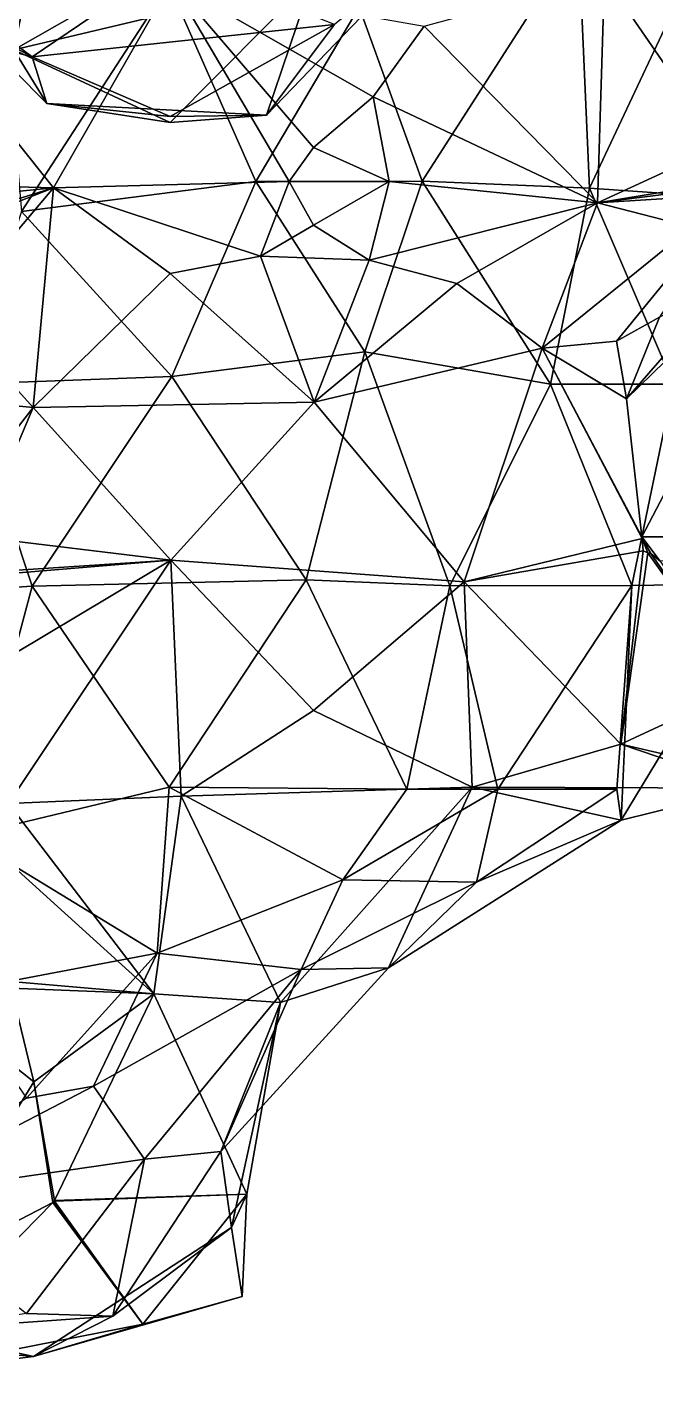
# Model space of a CAD drawing. Extents: x 290034 to 295698, y 4553723 to 4561693.
# Drawn here: x 294279.8 to 294335, y 4558997.9 to 4559116.5 of the extents above; entities that cross this region are included whole.
import ezdxf

# ---------------------------------------------------------------- set-up
doc = ezdxf.new("R2010")
doc.units = 0
doc.layers.add('Au_ppm_Pref_-_0_2', color=7, linetype='CONTINUOUS')

msp = doc.modelspace()

# ---------------------------------------------------------------- linework, layer by layer
at = {"layer": 'Au_ppm_Pref_-_0_2'}
for points in [[(294282.78, 4559134.12, 1885.8), (294278.64, 4559114.5, 1883.39), (294271.6, 4559138, 1882.11)], [(294282.78, 4559134.12, 1885.8), (294291.51, 4559121.87, 1887.92), (294278.64, 4559114.5, 1883.39)], [(294314.51, 4559102.94, 1894.99), (294328.25, 4559124.38, 1896.76), (294308.99, 4559118.25, 1892.97)], [(294329.21, 4559102.32, 1900.99), (294328.25, 4559124.38, 1896.76), (294314.51, 4559102.94, 1894.99)], [(294329.21, 4559102.32, 1900.99), (294339.1, 4559123.35, 1901.15), (294328.25, 4559124.38, 1896.76)], [(294314.45, 4559122.95, 1875.67), (294306.82, 4559116.73, 1870.68), (294300.83, 4559108.76, 1876.83)], [(294300.83, 4559108.76, 1876.83), (294304.89, 4559120.75, 1883.06), (294314.45, 4559122.95, 1875.67)], [(294339.36, 4559101.63, 1907.45), (294339.1, 4559123.35, 1901.15), (294329.21, 4559102.32, 1900.99)], [(294269.98, 4559121.47, 1876.78), (294280.26, 4559113.88, 1870.23), (294255.13, 4559120.44, 1871.59)], [(294266.54, 4559121.19, 1865.45), (294280.26, 4559113.88, 1870.23), (294292.73, 4559122.34, 1865.83)], [(294269.98, 4559121.47, 1876.78), (294278.64, 4559114.5, 1883.39), (294281.54, 4559109.77, 1875.38)], [(294269.98, 4559121.47, 1876.78), (294281.54, 4559109.77, 1875.38), (294280.26, 4559113.88, 1870.23)], [(294292.26, 4559120.25, 1889.52), (294277.43, 4559122.3, 1892.82), (294279.32, 4559100.27, 1891.27)], [(294291.51, 4559121.87, 1887.92), (294304.89, 4559120.75, 1883.06), (294278.64, 4559114.5, 1883.39)], [(294280.26, 4559113.88, 1870.23), (294306.82, 4559116.73, 1870.68), (294292.73, 4559122.34, 1865.83)], [(294342.76, 4559103.15, 1918.32), (294330.54, 4559120.92, 1917.25), (294348.06, 4559122.52, 1912.48)], [(294267.13, 4559121.21, 1912.57), (294282.12, 4559102.35, 1914.28), (294254.55, 4559103.09, 1915.08)], [(294266.54, 4559121.19, 1865.45), (294255.13, 4559120.44, 1871.59), (294280.26, 4559113.88, 1870.23)], [(294267.13, 4559121.21, 1912.57), (294292.48, 4559120.51, 1913.36), (294282.12, 4559102.35, 1914.28)], [(294278.64, 4559114.5, 1883.39), (294304.89, 4559120.75, 1883.06), (294292.36, 4559108.11, 1881.04)], [(294292.48, 4559120.51, 1913.36), (294302.84, 4559102.92, 1911.47), (294282.12, 4559102.35, 1914.28)], [(294292.36, 4559108.11, 1881.04), (294304.89, 4559120.75, 1883.06), (294300.83, 4559108.76, 1876.83)], [(294310.21, 4559110.35, 1912.46), (294292.48, 4559120.51, 1913.36), (294314.69, 4559116.58, 1915.2)], [(294292.48, 4559120.51, 1913.36), (294304.96, 4559105.9, 1911.47), (294302.84, 4559102.92, 1911.47)], [(294292.48, 4559120.51, 1913.36), (294310.21, 4559110.35, 1912.46), (294304.96, 4559105.9, 1911.47)], [(294329.93, 4559101.05, 1912.07), (294314.69, 4559116.58, 1915.2), (294330.54, 4559120.92, 1917.25)], [(294329.93, 4559101.05, 1912.07), (294330.54, 4559120.92, 1917.25), (294342.76, 4559103.15, 1918.32)], [(294292.26, 4559120.25, 1889.52), (294279.32, 4559100.27, 1891.27), (294299.9, 4559102.92, 1891.09)], [(294299.9, 4559102.92, 1891.09), (294308.99, 4559118.25, 1892.97), (294292.26, 4559120.25, 1889.52)], [(294314.51, 4559102.94, 1894.99), (294308.99, 4559118.25, 1892.97), (294299.9, 4559102.92, 1891.09)], [(294306.82, 4559116.73, 1870.68), (294280.26, 4559113.88, 1870.23), (294292.36, 4559108.63, 1872.79)], [(294300.83, 4559108.76, 1876.83), (294306.82, 4559116.73, 1870.68), (294292.36, 4559108.63, 1872.79)], [(294310.21, 4559110.35, 1912.46), (294314.69, 4559116.58, 1915.2), (294329.93, 4559101.05, 1912.07)], [(294281.54, 4559109.77, 1875.38), (294278.64, 4559114.5, 1883.39), (294292.36, 4559108.11, 1881.04)], [(294292.36, 4559108.63, 1872.79), (294280.26, 4559113.88, 1870.23), (294281.54, 4559109.77, 1875.38)], [(294292.36, 4559108.11, 1881.04), (294300.83, 4559108.76, 1876.83), (294281.54, 4559109.77, 1875.38)], [(294281.54, 4559109.77, 1875.38), (294300.83, 4559108.76, 1876.83), (294292.36, 4559108.63, 1872.79)], [(294310.21, 4559110.35, 1912.46), (294311.63, 4559102.92, 1909.32), (294304.96, 4559105.9, 1911.47)], [(294311.63, 4559102.92, 1909.32), (294310.21, 4559110.35, 1912.46), (294329.93, 4559101.05, 1912.07)], [(294329.93, 4559101.05, 1912.07), (294342.76, 4559103.15, 1918.32), (294350.12, 4559110.32, 1912.46)], [(294329.93, 4559101.05, 1912.07), (294350.12, 4559110.32, 1912.46), (294339.36, 4559101.63, 1907.45)], [(294304.96, 4559105.9, 1911.47), (294311.63, 4559102.92, 1909.32), (294302.84, 4559102.92, 1911.47)], [(294282.12, 4559102.35, 1914.28), (294261.15, 4559100.28, 1915.91), (294254.55, 4559103.09, 1915.08)], [(294279.32, 4559100.27, 1891.27), (294292.51, 4559085.75, 1890.81), (294299.9, 4559102.92, 1891.09)], [(294282.12, 4559102.35, 1914.28), (294302.84, 4559102.92, 1911.47), (294300.32, 4559096.36, 1912.46)], [(294309.49, 4559087.93, 1893.01), (294299.9, 4559102.92, 1891.09), (294292.51, 4559085.75, 1890.81)], [(294314.51, 4559102.94, 1894.99), (294299.9, 4559102.92, 1891.09), (294309.49, 4559087.93, 1893.01)], [(294300.32, 4559096.36, 1912.46), (294302.84, 4559102.92, 1911.47), (294304.96, 4559099.08, 1911.18)], [(294311.63, 4559102.92, 1909.32), (294304.96, 4559099.08, 1911.18), (294302.84, 4559102.92, 1911.47)], [(294309.86, 4559095.99, 1912.46), (294304.96, 4559099.08, 1911.18), (294311.63, 4559102.92, 1909.32)], [(294309.49, 4559087.93, 1893.01), (294325.79, 4559085.1, 1896.7), (294314.51, 4559102.94, 1894.99)], [(294329.93, 4559101.05, 1912.07), (294309.86, 4559095.99, 1912.46), (294311.63, 4559102.92, 1909.32)], [(294325.79, 4559085.1, 1896.7), (294329.21, 4559102.32, 1900.99), (294314.51, 4559102.94, 1894.99)], [(294325.06, 4559088.26, 1919.7), (294342.88, 4559102.69, 1918.47), (294331.61, 4559088.88, 1923.03)], [(294329.93, 4559101.05, 1912.07), (294342.88, 4559102.69, 1918.47), (294325.06, 4559088.26, 1919.7)], [(294329.93, 4559101.05, 1912.07), (294352.56, 4559095.2, 1913.72), (294342.88, 4559102.69, 1918.47)], [(294331.61, 4559088.88, 1923.03), (294342.88, 4559102.69, 1918.47), (294335.37, 4559090.98, 1923.54)], [(294282.12, 4559102.35, 1914.28), (294269.49, 4559098.44, 1916.3), (294261.15, 4559100.28, 1915.91)], [(294270, 4559097.61, 1916.31), (294269.49, 4559098.44, 1916.3), (294282.12, 4559102.35, 1914.28)], [(294272.85, 4559091.37, 1916.55), (294270, 4559097.61, 1916.31), (294282.12, 4559102.35, 1914.28)], [(294280.33, 4559083.04, 1916.39), (294272.85, 4559091.37, 1916.55), (294282.12, 4559102.35, 1914.28)], [(294280.33, 4559083.04, 1916.39), (294282.12, 4559102.35, 1914.28), (294292.36, 4559094.81, 1915.7)], [(294292.36, 4559094.81, 1915.7), (294282.12, 4559102.35, 1914.28), (294300.32, 4559096.36, 1912.46)], [(294325.79, 4559085.1, 1896.7), (294336.59, 4559085.1, 1901.9), (294329.21, 4559102.32, 1900.99)], [(294339.36, 4559101.63, 1907.45), (294329.21, 4559102.32, 1900.99), (294336.59, 4559085.1, 1901.9)], [(294352.56, 4559095.2, 1913.72), (294329.93, 4559101.05, 1912.07), (294339.36, 4559101.63, 1907.45)], [(294279.32, 4559100.27, 1891.27), (294274.33, 4559085.1, 1892.09), (294292.51, 4559085.75, 1890.81)], [(294309.86, 4559095.99, 1912.46), (294329.93, 4559101.05, 1912.07), (294317.56, 4559093.93, 1915.41)], [(294325.06, 4559088.26, 1919.7), (294317.56, 4559093.93, 1915.41), (294329.93, 4559101.05, 1912.07)], [(294309.86, 4559095.99, 1912.46), (294300.32, 4559096.36, 1912.46), (294304.96, 4559099.08, 1911.18)], [(294348.19, 4559099.14, 1925.27), (294333.82, 4559071.65, 1923.02), (294332.47, 4559083.81, 1923.13)], [(294348.19, 4559099.14, 1925.27), (294332.47, 4559083.81, 1923.13), (294341.91, 4559094.64, 1924.42)], [(294333.82, 4559071.65, 1923.02), (294348.19, 4559099.14, 1925.27), (294368.25, 4559071.65, 1926.97)], [(294300.32, 4559096.36, 1912.46), (294305.04, 4559083.51, 1916.65), (294292.36, 4559094.81, 1915.7)], [(294300.32, 4559096.36, 1912.46), (294309.86, 4559095.99, 1912.46), (294305.04, 4559083.51, 1916.65)], [(294309.86, 4559095.99, 1912.46), (294317.56, 4559093.93, 1915.41), (294305.04, 4559083.51, 1916.65)], [(294280.33, 4559083.04, 1916.39), (294292.36, 4559094.81, 1915.7), (294305.04, 4559083.51, 1916.65)], [(294341.91, 4559094.64, 1924.42), (294332.47, 4559083.81, 1923.13), (294335.37, 4559090.98, 1923.54)], [(294305.04, 4559083.51, 1916.65), (294317.56, 4559093.93, 1915.41), (294325.06, 4559088.26, 1919.7)], [(294272.85, 4559091.37, 1916.55), (294280.33, 4559083.04, 1916.39), (294272.36, 4559083.8, 1916.4)], [(294335.37, 4559090.98, 1923.54), (294332.47, 4559083.81, 1923.13), (294331.61, 4559088.88, 1923.03)], [(294332.47, 4559083.81, 1923.13), (294325.06, 4559088.26, 1919.7), (294331.61, 4559088.88, 1923.03)], [(294309.49, 4559087.93, 1893.01), (294292.51, 4559085.75, 1890.81), (294304.32, 4559067.88, 1890.33)], [(294316.96, 4559067.34, 1895.35), (294309.49, 4559087.93, 1893.01), (294304.32, 4559067.88, 1890.33)], [(294318.22, 4559067.7, 1918.28), (294305.04, 4559083.51, 1916.65), (294325.06, 4559088.26, 1919.7)], [(294325.79, 4559085.1, 1896.7), (294309.49, 4559087.93, 1893.01), (294316.96, 4559067.34, 1895.35)], [(294318.22, 4559067.7, 1918.28), (294325.06, 4559088.26, 1919.7), (294333.86, 4559071.52, 1923.04)], [(294333.86, 4559071.52, 1923.04), (294325.06, 4559088.26, 1919.7), (294333.82, 4559071.65, 1923.02)], [(294333.82, 4559071.65, 1923.02), (294325.06, 4559088.26, 1919.7), (294332.47, 4559083.81, 1923.13)], [(294268.7, 4559066.6, 1895.48), (294280.25, 4559067.31, 1890.03), (294274.33, 4559085.1, 1892.09)], [(294292.51, 4559085.75, 1890.81), (294274.33, 4559085.1, 1892.09), (294280.25, 4559067.31, 1890.03)], [(294280.25, 4559067.31, 1890.03), (294304.32, 4559067.88, 1890.33), (294292.51, 4559085.75, 1890.81)], [(294332.95, 4559067.37, 1899.86), (294325.79, 4559085.1, 1896.7), (294316.96, 4559067.34, 1895.35)], [(294325.79, 4559085.1, 1896.7), (294332.95, 4559067.37, 1899.86), (294336.59, 4559085.1, 1901.9)], [(294344.6, 4559067.55, 1906.54), (294336.59, 4559085.1, 1901.9), (294332.95, 4559067.37, 1899.86)], [(294280.33, 4559083.04, 1916.39), (294274.8, 4559075.91, 1916.57), (294272.36, 4559083.8, 1916.4)], [(294275.51, 4559071.65, 1916.6), (294274.8, 4559075.91, 1916.57), (294280.33, 4559083.04, 1916.39)], [(294275.51, 4559071.65, 1916.6), (294280.33, 4559083.04, 1916.39), (294292.44, 4559069.61, 1916.26)], [(294280.33, 4559083.04, 1916.39), (294305.04, 4559083.51, 1916.65), (294292.44, 4559069.61, 1916.26)], [(294318.22, 4559067.7, 1918.28), (294292.44, 4559069.61, 1916.26), (294305.04, 4559083.51, 1916.65)], [(294274.47, 4559068.44, 1916.65), (294275.51, 4559071.65, 1916.6), (294292.44, 4559069.61, 1916.26)], [(294333.95, 4559070.44, 1923.1), (294318.22, 4559067.7, 1918.28), (294333.86, 4559071.52, 1923.04)], [(294333.82, 4559071.65, 1923.02), (294334.6, 4559070.21, 1923.19), (294333.86, 4559071.52, 1923.04)], [(294333.82, 4559071.65, 1923.02), (294335.42, 4559069.51, 1923.32), (294334.6, 4559070.21, 1923.19)], [(294333.82, 4559071.65, 1923.02), (294368.25, 4559071.65, 1926.97), (294335.42, 4559069.51, 1923.32)], [(294333.86, 4559071.52, 1923.04), (294334.35, 4559070.26, 1923.16), (294333.95, 4559070.44, 1923.1)], [(294333.86, 4559071.52, 1923.04), (294334.6, 4559070.21, 1923.19), (294334.35, 4559070.26, 1923.16)], [(294273.4, 4559058.22, 1917.18), (294274.47, 4559068.11, 1916.67), (294292.44, 4559069.61, 1916.26)], [(294273.4, 4559058.22, 1917.18), (294292.44, 4559069.61, 1916.26), (294278.16, 4559048.2, 1917.59)], [(294292.44, 4559069.61, 1916.26), (294274.47, 4559068.11, 1916.67), (294274.47, 4559068.44, 1916.65)], [(294278.16, 4559048.2, 1917.59), (294292.44, 4559069.61, 1916.26), (294293.33, 4559048.86, 1913.66)], [(294318.22, 4559067.7, 1918.28), (294304.96, 4559056.39, 1916.09), (294292.44, 4559069.61, 1916.26)], [(294292.44, 4559069.61, 1916.26), (294304.96, 4559056.39, 1916.09), (294293.33, 4559048.86, 1913.66)], [(294331.99, 4559053.43, 1917.94), (294318.22, 4559067.7, 1918.28), (294333.95, 4559070.44, 1923.1)], [(294334.35, 4559070.26, 1923.16), (294331.99, 4559053.43, 1917.94), (294333.95, 4559070.44, 1923.1)], [(294331.99, 4559053.43, 1917.94), (294334.35, 4559070.26, 1923.16), (294342.76, 4559058.44, 1921.35)], [(294334.35, 4559070.26, 1923.16), (294334.6, 4559070.21, 1923.19), (294342.76, 4559058.44, 1921.35)], [(294334.6, 4559070.21, 1923.19), (294335.42, 4559069.51, 1923.32), (294342.76, 4559058.44, 1921.35)], [(294268.7, 4559066.6, 1895.48), (294274.36, 4559045.32, 1893.2), (294280.25, 4559067.31, 1890.03)], [(294292.29, 4559049.65, 1889.07), (294280.25, 4559067.31, 1890.03), (294274.36, 4559045.32, 1893.2)], [(294292.29, 4559049.65, 1889.07), (294304.32, 4559067.88, 1890.33), (294280.25, 4559067.31, 1890.03)], [(294292.29, 4559049.65, 1889.07), (294313.17, 4559049.46, 1890.77), (294304.32, 4559067.88, 1890.33)], [(294316.96, 4559067.34, 1895.35), (294304.32, 4559067.88, 1890.33), (294313.17, 4559049.46, 1890.77)], [(294318.92, 4559049.63, 1912.33), (294304.96, 4559056.39, 1916.09), (294318.22, 4559067.7, 1918.28)], [(294316.96, 4559067.34, 1895.35), (294313.17, 4559049.46, 1890.77), (294321.17, 4559049.46, 1895.94)], [(294321.17, 4559049.46, 1895.94), (294332.95, 4559067.37, 1899.86), (294316.96, 4559067.34, 1895.35)], [(294331.99, 4559053.43, 1917.94), (294318.92, 4559049.63, 1912.33), (294318.22, 4559067.7, 1918.28)], [(294331.62, 4559049.46, 1900.58), (294332.95, 4559067.37, 1899.86), (294321.17, 4559049.46, 1895.94)], [(294332, 4559046.74, 1906.26), (294332.95, 4559067.37, 1899.86), (294331.62, 4559049.46, 1900.58)], [(294332, 4559046.74, 1906.26), (294343.36, 4559049.54, 1912.64), (294344.6, 4559067.55, 1906.54)], [(294332, 4559046.74, 1906.26), (294344.6, 4559067.55, 1906.54), (294332.95, 4559067.37, 1899.86)], [(294331.99, 4559053.43, 1917.94), (294342.76, 4559058.44, 1921.35), (294353.51, 4559048.45, 1918.63)], [(294318.92, 4559049.63, 1912.33), (294293.33, 4559048.86, 1913.66), (294304.96, 4559056.39, 1916.09)], [(294331.99, 4559053.43, 1917.94), (294343.36, 4559049.54, 1912.64), (294318.92, 4559049.63, 1912.33)], [(294331.99, 4559053.43, 1917.94), (294353.51, 4559048.45, 1918.63), (294343.36, 4559049.54, 1912.64)], [(294292.29, 4559049.65, 1889.07), (294274.36, 4559045.32, 1893.2), (294291.22, 4559035.05, 1895.21)], [(294292.29, 4559049.65, 1889.07), (294291.22, 4559035.05, 1895.21), (294307.54, 4559041.49, 1893.21)], [(294292.29, 4559049.65, 1889.07), (294307.54, 4559041.49, 1893.21), (294313.17, 4559049.46, 1890.77)], [(294302.06, 4559030.69, 1911.77), (294293.33, 4559048.86, 1913.66), (294318.92, 4559049.63, 1912.33)], [(294302.06, 4559030.69, 1911.77), (294318.92, 4559049.63, 1912.33), (294311.56, 4559033.74, 1906.52)], [(294321.17, 4559049.46, 1895.94), (294307.54, 4559041.49, 1893.21), (294319.3, 4559041.28, 1900.64)], [(294307.54, 4559041.49, 1893.21), (294321.17, 4559049.46, 1895.94), (294313.17, 4559049.46, 1890.77)], [(294318.92, 4559049.63, 1912.33), (294332, 4559046.74, 1906.26), (294311.56, 4559033.74, 1906.52)], [(294343.36, 4559049.54, 1912.64), (294332, 4559046.74, 1906.26), (294318.92, 4559049.63, 1912.33)], [(294319.3, 4559041.28, 1900.64), (294332, 4559046.74, 1906.26), (294331.62, 4559049.46, 1900.58)], [(294331.62, 4559049.46, 1900.58), (294321.17, 4559049.46, 1895.94), (294319.3, 4559041.28, 1900.64)], [(294278.16, 4559048.2, 1917.59), (294290.94, 4559031.46, 1917.69), (294275.84, 4559045.14, 1918.25)], [(294278.16, 4559048.2, 1917.59), (294293.33, 4559048.86, 1913.66), (294290.94, 4559031.46, 1917.69)], [(294293.33, 4559048.86, 1913.66), (294302.06, 4559030.69, 1911.77), (294290.94, 4559031.46, 1917.69)], [(294332, 4559046.74, 1906.26), (294319.3, 4559041.28, 1900.64), (294311.56, 4559033.74, 1906.52)], [(294274.36, 4559045.32, 1893.2), (294273.33, 4559031.65, 1897.55), (294291.22, 4559035.05, 1895.21)], [(294275.84, 4559045.14, 1918.25), (294290.94, 4559031.46, 1917.69), (294278.36, 4559032.54, 1919.29)], [(294303.9, 4559033.6, 1900.54), (294307.54, 4559041.49, 1893.21), (294291.22, 4559035.05, 1895.21)], [(294303.9, 4559033.6, 1900.54), (294319.3, 4559041.28, 1900.64), (294307.54, 4559041.49, 1893.21)], [(294303.9, 4559033.6, 1900.54), (294311.56, 4559033.74, 1906.52), (294319.3, 4559041.28, 1900.64)], [(294273.33, 4559031.65, 1897.55), (294279.76, 4559022.28, 1897.46), (294291.22, 4559035.05, 1895.21)], [(294285.63, 4559023.34, 1900.58), (294291.22, 4559035.05, 1895.21), (294279.76, 4559022.28, 1897.46)], [(294303.9, 4559033.6, 1900.54), (294291.22, 4559035.05, 1895.21), (294285.63, 4559023.34, 1900.58)], [(294303.9, 4559033.6, 1900.54), (294296.83, 4559017.59, 1906.52), (294311.56, 4559033.74, 1906.52)], [(294302.06, 4559030.69, 1911.77), (294311.56, 4559033.74, 1906.52), (294296.83, 4559017.59, 1906.52)], [(294278.4, 4559031.97, 1919.33), (294278.36, 4559032.54, 1919.29), (294290.94, 4559031.46, 1917.69)], [(294303.9, 4559033.6, 1900.54), (294285.63, 4559023.34, 1900.58), (294290.12, 4559016.91, 1902.67)], [(294303.9, 4559033.6, 1900.54), (294290.12, 4559016.91, 1902.67), (294296.83, 4559017.59, 1906.52)], [(294270, 4559006.84, 1919.54), (294270, 4559031.97, 1918.49), (294280.39, 4559023.72, 1919.73)], [(294270, 4559031.97, 1918.49), (294278.4, 4559031.97, 1919.33), (294280.39, 4559023.72, 1919.73)], [(294290.94, 4559031.46, 1917.69), (294280.39, 4559023.72, 1919.73), (294278.4, 4559031.97, 1919.33)], [(294280.39, 4559023.72, 1919.73), (294290.94, 4559031.46, 1917.69), (294282.21, 4559013.3, 1920.32)], [(294282.21, 4559013.3, 1920.32), (294290.94, 4559031.46, 1917.69), (294299.11, 4559013.83, 1915.65)], [(294302.06, 4559030.69, 1911.77), (294299.11, 4559013.83, 1915.65), (294290.94, 4559031.46, 1917.69)], [(294302.06, 4559030.69, 1911.77), (294296.83, 4559017.59, 1906.52), (294297.76, 4559010.91, 1910.59)], [(294302.06, 4559030.69, 1911.77), (294297.76, 4559010.91, 1910.59), (294299.11, 4559013.83, 1915.65)], [(294266.81, 4559013.54, 1900.19), (294290.12, 4559016.91, 1902.67), (294285.63, 4559023.34, 1900.58)], [(294279.76, 4559022.28, 1897.46), (294266.81, 4559013.54, 1900.19), (294285.63, 4559023.34, 1900.58)], [(294282.06, 4559013.11, 1920.32), (294270, 4559006.84, 1919.54), (294280.39, 4559023.72, 1919.73)], [(294282.21, 4559013.3, 1920.32), (294282.06, 4559013.11, 1920.32), (294280.39, 4559023.72, 1919.73)], [(294296.83, 4559017.59, 1906.52), (294287.34, 4559003.11, 1906.52), (294297.76, 4559010.91, 1910.59)], [(294287.34, 4559003.11, 1906.52), (294296.83, 4559017.59, 1906.52), (294290.12, 4559016.91, 1902.67)], [(294290.12, 4559016.91, 1902.67), (294266.81, 4559013.54, 1900.19), (294279.76, 4559003.34, 1903.03)], [(294287.34, 4559003.11, 1906.52), (294290.12, 4559016.91, 1902.67), (294279.76, 4559003.34, 1903.03)], [(294299.11, 4559013.83, 1915.65), (294289.97, 4559002.41, 1917.39), (294282.2, 4559013.23, 1920.32)], [(294282.21, 4559013.3, 1920.32), (294299.11, 4559013.83, 1915.65), (294282.2, 4559013.23, 1920.32)], [(294298.71, 4559004.84, 1912.46), (294289.97, 4559002.41, 1917.39), (294299.11, 4559013.83, 1915.65)], [(294297.76, 4559010.91, 1910.59), (294298.71, 4559004.84, 1912.46), (294299.11, 4559013.83, 1915.65)], [(294267.18, 4558997.93, 1918.34), (294270, 4559006.84, 1919.54), (294282.06, 4559013.11, 1920.32)], [(294289.97, 4559002.41, 1917.39), (294267.18, 4558997.93, 1918.34), (294282.06, 4559013.11, 1920.32)], [(294282.2, 4559013.23, 1920.32), (294282.06, 4559013.11, 1920.32), (294282.21, 4559013.3, 1920.32)], [(294282.19, 4559013.2, 1920.32), (294282.06, 4559013.11, 1920.32), (294282.2, 4559013.23, 1920.32)], [(294282.19, 4559013.2, 1920.32), (294289.97, 4559002.41, 1917.39), (294282.06, 4559013.11, 1920.32)], [(294282.2, 4559013.23, 1920.32), (294289.97, 4559002.41, 1917.39), (294282.19, 4559013.2, 1920.32)], [(294280.36, 4558999.57, 1912.63), (294298.71, 4559004.84, 1912.46), (294297.76, 4559010.91, 1910.59)], [(294280.36, 4558999.57, 1912.63), (294297.76, 4559010.91, 1910.59), (294287.34, 4559003.11, 1906.52)], [(294280.36, 4558999.57, 1912.63), (294289.97, 4559002.41, 1917.39), (294298.71, 4559004.84, 1912.46)], [(294269.98, 4559001.89, 1907.15), (294287.34, 4559003.11, 1906.52), (294279.76, 4559003.34, 1903.03)], [(294280.36, 4558999.57, 1912.63), (294287.34, 4559003.11, 1906.52), (294269.98, 4559001.89, 1907.15)], [(294280.36, 4558999.57, 1912.63), (294269.98, 4559001.89, 1907.15), (294255.52, 4559001.78, 1913.93)], [(294280.36, 4558999.57, 1912.63), (294255.52, 4559001.78, 1913.93), (294267.18, 4558997.93, 1918.34)], [(294280.36, 4558999.57, 1912.63), (294267.18, 4558997.93, 1918.34), (294289.97, 4559002.41, 1917.39)]]:
    msp.add_3dface(points, dxfattribs=at)

doc.saveas('drawing.dxf')
